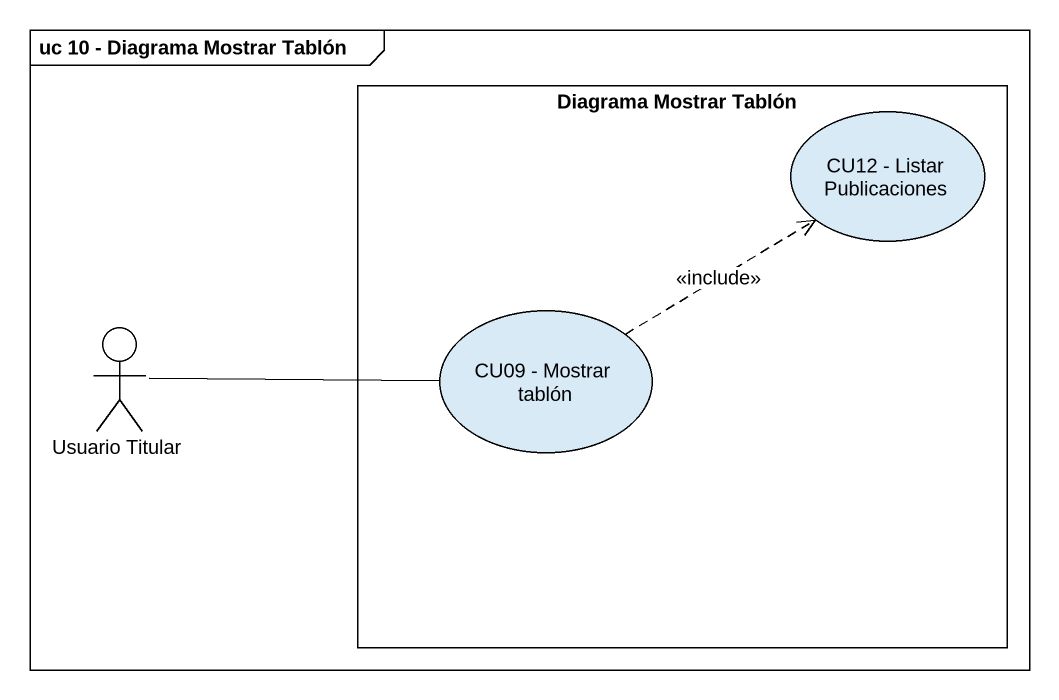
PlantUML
@startuml
mainframe uc 10 - Diagrama Mostrar Tablón
rectangle "Diagrama Mostrar Tablón" as Diagrama_Mostrar_Tablón {
  usecase "CU12 - Listar Publicaciones" as CU12_Listar_Publicaciones
  usecase "CU09 - Mostrar tablón" as CU09_Mostrar_tablón
}
actor "Usuario Titular" as Usuario_Titular
Usuario_Titular -right- CU09_Mostrar_tablón
CU09_Mostrar_tablón .up.> CU12_Listar_Publicaciones : <<include>>
@enduml
